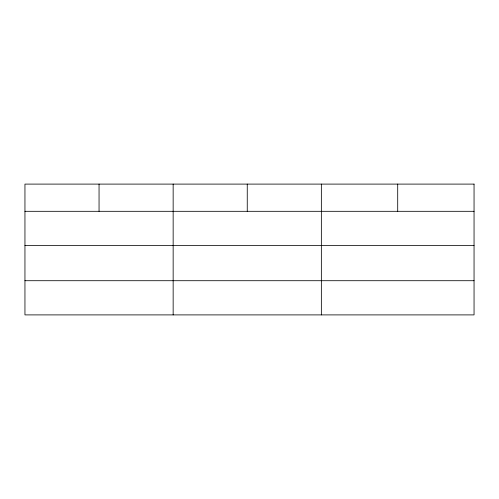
<?xml version="1.0" encoding="UTF-8"?>
<svg xmlns="http://www.w3.org/2000/svg" width="499" height="499" viewBox="0 0 499 499"><rect width="100%" height="100%" fill="white"/><g stroke="black" fill="none" stroke-linecap="round" stroke-linejoin="round"><path stroke-width="0.75" d="M24.95 211.314L474.05 211.314M24.95 245.496L474.05 245.496M24.95 280.712L474.05 280.712M397.703 184.1L397.703 211.314M321.356 184.1L321.356 314.9M247.255 184.1L247.255 211.314M173.153 184.1L173.153 314.9M99.052 184.1L99.052 211.314M474.05 184.1L24.95 184.1L24.95 314.9L474.05 314.9L474.05 184.1"/></g></svg>
